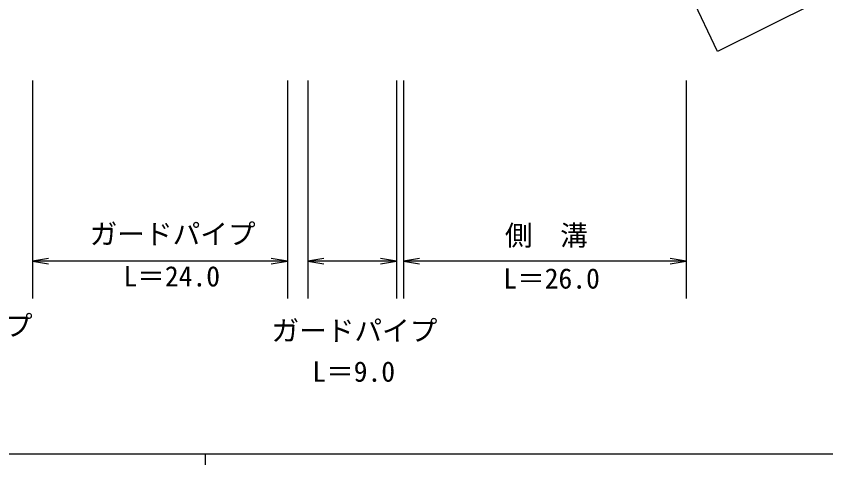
# Model space of a CAD drawing. Units: millimetres, scale not verified. Extents: x 40000 to 680000, y 20000 to 380000.
# Drawn here: x 150910 to 224125, y 204000 to 244540 of the extents above; entities that cross this region are included whole.
import ezdxf
from ezdxf.enums import TextEntityAlignment as Align

# ---------------------------------------------------------------- set-up
doc = ezdxf.new("R2010")
doc.units = ezdxf.units.MM
doc.header["$LTSCALE"] = 1000
for name, color, linetype, lineweight in [('M-BGD', 7, 'Continuous', 25), ('M-STR-STR3', 7, 'Continuous', 25), ('M-TTL-BAND', 7, 'Continuous', 25)]:
    doc.layers.add(name, color=color, linetype=linetype, lineweight=lineweight)
doc.styles.add('ＭＳ ゴシック', font='')
doc.styles.get('ＭＳ ゴシック').set_extended_font_data('MS Gothic')

# ---------------------------------------------------------------- blocks, each defined once
blk = doc.blocks.new('open_arrow')
at = {"color": 0, "linetype": 'Continuous', "lineweight": -2}
blk.add_lwpolyline([(7.5, 1.25), (0, 0), (7.5, -1.25)], dxfattribs=at)

msp = doc.modelspace()

# ---------------------------------------------------------------- linework, layer by layer
at = {"layer": 'M-BGD'}
for p, q in [((214327, 241343), (211565, 247156)), ((223265, 245776), (214327, 241343))]:
    msp.add_line(p, q, dxfattribs=at)
at = {"layer": 'M-STR-STR3'}
for p, q in [((152382, 238726), (152382, 219021)), ((175430, 238726), (175430, 219021)), ((177273, 238726), (177273, 219021)), ((185294, 238726), (185294, 219021)), ((185945, 238726), (185945, 219021)), ((211494, 238726), (211494, 219021)), ((175430, 222403), (152382, 222403)), ((185294, 222403), (177273, 222403)), ((211494, 222403), (185945, 222403))]:
    msp.add_line(p, q, dxfattribs=at)
at = {"layer": 'M-TTL-BAND'}
for p, q in [((40000, 205000), (579000, 205000)), ((168000, 205000), (168000, 204000))]:
    msp.add_line(p, q, dxfattribs=at)

# ---------------------------------------------------------------- block references
at = {"layer": 'M-STR-STR3', "xscale": 193, "yscale": 193}
for p in [(152382, 222403), (177273, 222403), (185945, 222403)]:
    msp.add_blockref('open_arrow', p, dxfattribs=at)
at = {"layer": 'M-STR-STR3', "xscale": 193, "yscale": 193, "rotation": 180}
for p in [(175430, 222403), (185294, 222403), (211494, 222403)]:
    msp.add_blockref('open_arrow', p, dxfattribs=at)

# ---------------------------------------------------------------- texts
at = {"layer": 'M-STR-STR3', "style": 'ＭＳ ゴシック'}
for s, p in [('ガードパイプ', (157557, 225770)), ('側\u3000溝', (195104, 225649)), ('L＝24.0', (160610, 221953)), ('L＝26.0', (194957, 221757)), ('ガードパイプ', (137392, 217496)), ('ガードパイプ', (173997, 217040)), ('L＝9.0', (177685, 213342))]:
    msp.add_text(s, height=1833, dxfattribs=at).set_placement(p, align=Align.TOP_LEFT)

doc.saveas('drawing.dxf')
